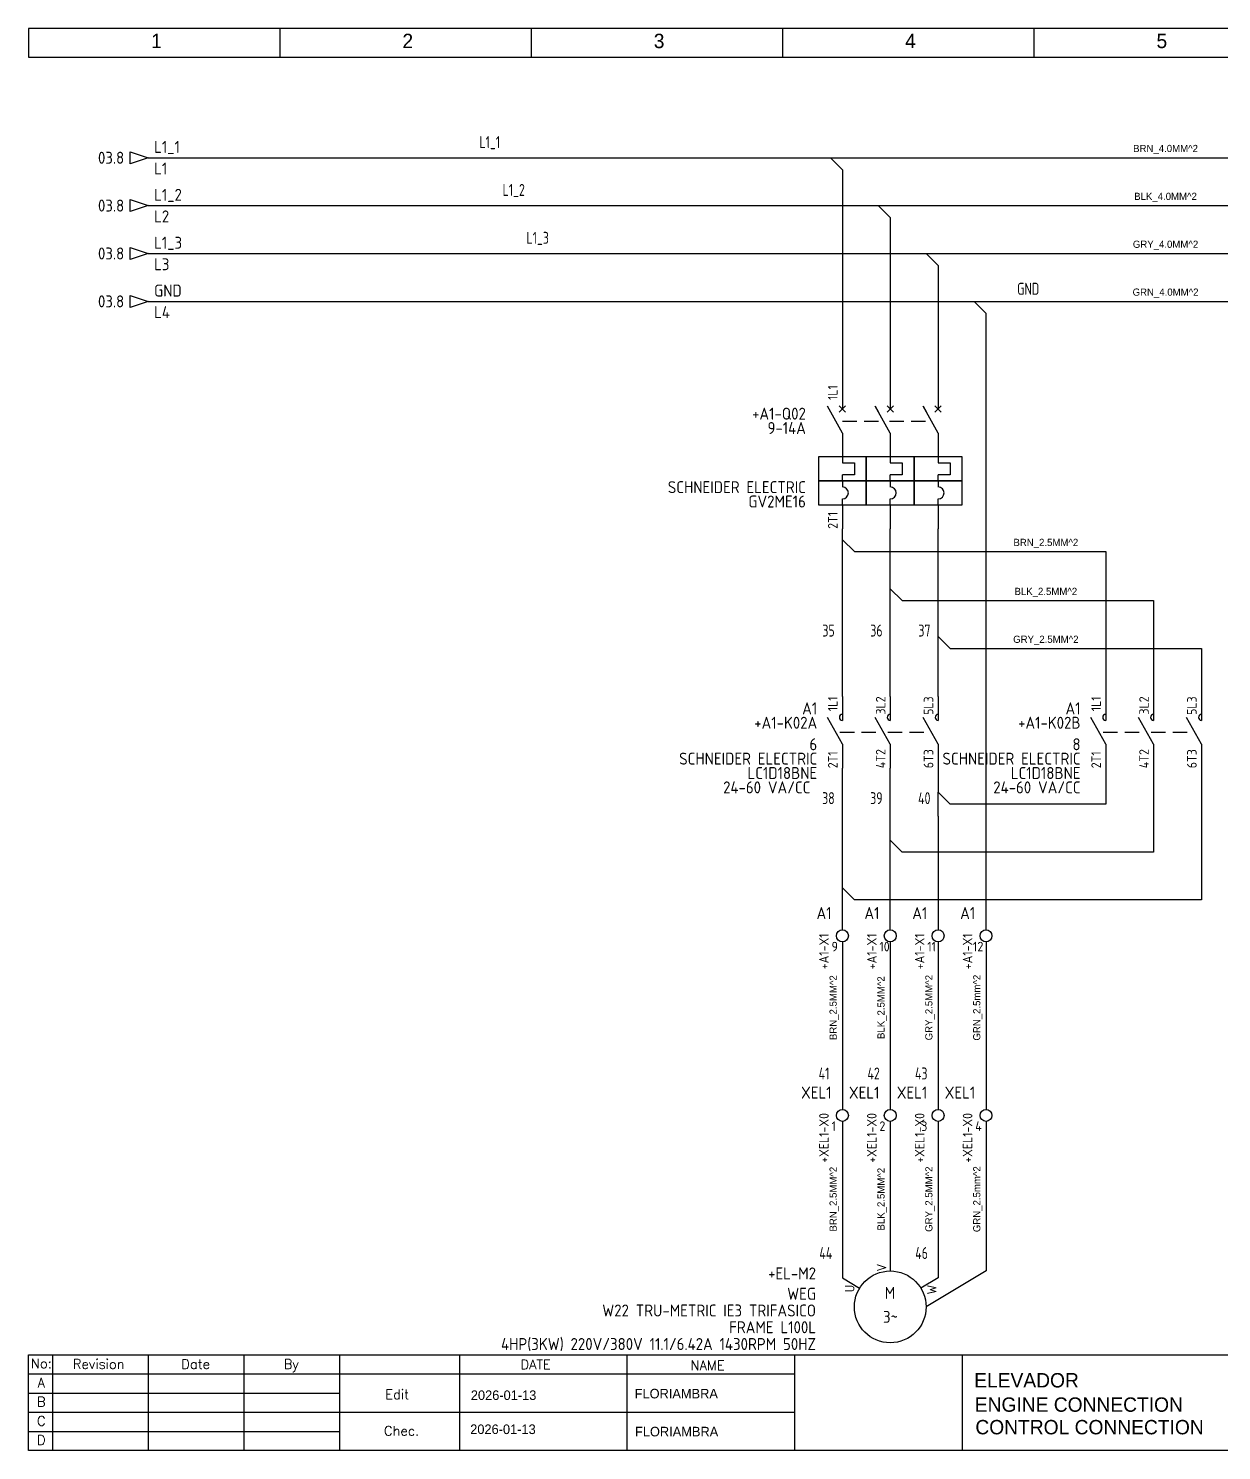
# Model space of a CAD drawing. Header units: millimetres. Extents: x 0 to 420, y 0 to 297.
# Drawn here: x 0 to 249.2, y 0 to 297 of the extents above; entities that cross this region are included whole.
import ezdxf
from ezdxf.enums import TextEntityAlignment as Align

# ---------------------------------------------------------------- set-up
doc = ezdxf.new("R2010")
doc.units = ezdxf.units.MM
doc.header["$LTSCALE"] = 6
doc.linetypes.add('DASHED', pattern=[0.75, 0.5, -0.25])
for name, color, linetype in [('025', 1, 'Continuous'), ('05', 6, 'Continuous'), ('BLK_2.5mm^2', 7, 'Continuous'), ('BLK_4.0mm^2', 7, 'Continuous'), ('BRN_2.5mm^2', 36, 'Continuous'), ('BRN_4.0mm^2', 42, 'Continuous'), ('DESC', 1, 'Continuous'), ('DESCCHILD', 20, 'Continuous'), ('GRN_2.5mm^2', 3, 'Continuous'), ('GRN_4.0mm^2', 3, 'Continuous'), ('GRY_2.5mm^2', 9, 'Continuous'), ('GRY_4.0mm^2', 9, 'Continuous'), ('LINK', 9, 'DASHED'), ('LOC', 8, 'Continuous'), ('MISC', 2, 'Continuous'), ('SYMS', 7, 'Continuous'), ('TAGS', 51, 'Continuous'), ('TERMS', 4, 'Continuous'), ('WIRENO', 70, 'Continuous'), ('WIREREF_DEST', 61, 'Continuous'), ('XREF', 7, 'Continuous'), ('XREFCHILD', 134, 'Continuous')]:
    doc.layers.add(name, color=color, linetype=linetype)
doc.styles.add('WD', font='romans.shx')
doc.styles.add('WD_IEC', font='ISOCP2.shx', dxfattribs={"width": 0.9, "height": 4})

# ---------------------------------------------------------------- blocks, each defined once
blk = doc.blocks.new('IEC_tblock_a3_floriambra')
at = {"layer": '05'}
for p, q in [((-840, 0), (-840, 20)), ((-840, 0), (-840, 20)), ((-840, 20), (-420, 20)), ((-835, 20), (-835, 0)), ((-815, 20), (-815, 0)), ((-795, 20), (-795, 0)), ((-775, 20), (-775, 0)), ((-750, 20), (-750, 0)), ((-715, 20), (-715, 0)), ((-680, 20), (-680, 0)), ((-645, 20), (-645, 0)), ((-545, 20), (-545, 0)), ((-420, 20), (-445, 20)), ((-445, 20), (-445, 0)), ((-445, 20), (-445, 15)), ((-420, 20), (-420, 0)), ((-840, 16), (-775, 16)), ((-775, 16), (-680, 16)), ((-445, 15), (-420, 15)), ((-840, 12), (-775, 12)), ((-545, 10), (-445, 10)), ((-495, 10), (-495, 0)), ((-445, 10), (-420, 10)), ((-840, 8), (-775, 8)), ((-775, 8), (-680, 8)), ((-840, 4), (-775, 4)), ((-445, 5), (-420, 5)), ((-420, 5), (-432.5, 5)), ((-432.5, 5), (-432.5, 0)), ((-420, 0), (-840, 0))]:
    blk.add_line(p, q, dxfattribs=at)
at = {"flags": 4}
for tag, p, height in [('SCALA', (-432.21, 16.54), 1.5), ('DESCRIPT_PROYECT', (-642.46, 13.18), 3), ('CODIGO_PROYECT', (-542.84, 14.13), 2), ('FECHA_CREA', (-747.6, 10.56), 2), ('AUTHOR', (-713.38, 10.89), 2), ('INSTALACION', (-441.74, 11.01), 2), ('DESCRIPCION_1', (-642.34, 8.1), 3), ('DESCRIPCION_2', (-642.22, 3.39), 3), ('LOCALIZACION', (-441.61, 6.6), 2), ('FECHA_EDIT', (-747.73, 3.45), 2), ('REVISADO', (-713.31, 2.96), 2), ('ARCHIVO', (-542.76, 1.55), 2), ('COMENTARIO', (-492.87, 1.14), 2), ('PAG', (-429.4, 1.2), 2)]:
    blk.add_attdef(tag, p, '', height=height, dxfattribs=at)
at = {"layer": '025', "style": 'WD'}
for s, p in [('No:', (-837.31, 17.19)), ('Revision', (-825.33, 17.07)), ('Date', (-805.08, 17.05)), ('By', (-785.09, 17.06)), ('NAME', (-698.14, 16.82)), ('SCALE', (-439.33, 16.45)), ('A', (-837.31, 13.19)), ('B', (-837.31, 9.19)), ('C', (-837.31, 5.19)), ('D', (-837.31, 1.19))]:
    blk.add_text(s, height=2, dxfattribs=at).set_placement(p, align=Align.CENTER)
for s, p in [('DATE', (-737.24, 16.98)), ('Edit', (-765.46, 10.72)), ('Chec.', (-765.74, 3.12)), ('SHEETS', (-444.15, 1.23))]:
    blk.add_text(s, height=2, dxfattribs=at).set_placement(p)
blk = doc.blocks.new('VCB11Q9')
for p, q in [((0, 7.5), (0, 2.5)), ((0, -2.5), (-3.12, 3.12)), ((-3.12, 3.12), (-2.52, 2.03)), ((-0.66, 1.84), (0.66, 3.16)), ((-0.66, 3.16), (0.66, 1.84)), ((0, -2.5), (0, -7.5)), ((0, -7.5), (0, -8.75)), ((0, -8.75), (2.5, -8.75)), ((2.5, -8.75), (2.5, -11.25)), ((0, -12.5), (0, -11.25)), ((2.5, -11.25), (0, -11.25)), ((0, -12.5), (0, -13.75)), ((0, -17.5), (0, -16.25)), ((0, -17.5), (0, -22.5))]:
    blk.add_line(p, q)
for points in [[(-5, -7.5), (-5, -12.5), (5, -12.5), (5, -7.5)], [(-5, -12.5), (-5, -17.5), (5, -17.5), (5, -12.5)]]:
    blk.add_lwpolyline(points, close=True)
blk.add_arc((0, -15), 1.25, 270, 90)
at = {"style": 'WD_IEC'}
for tag, p in [('INST', (-7.62, 6.3)), ('LOC', (-7.62, 3.3)), ('TAG1', (-7.62, 0.3)), ('RATING1', (-7.62, -2.7)), ('DESC1', (-7.62, -15.05)), ('DESC2', (-7.62, -18.05)), ('DESC3', (-7.62, -21.05))]:
    blk.add_attdef(tag, text='', height=2.5, dxfattribs=at).set_placement(p, align=Align.RIGHT)
blk.add_attdef('TERM01', text='', height=2, rotation=90, dxfattribs=at).set_placement((-1, 7.5), align=Align.RIGHT)
at = {"style": 'WD_IEC', "flags": 1}
for tag, p, height in [('X2TERM01', (0, 7.5), 0.32), ('X4LINK', (-2.15, 0), 0.32), ('X1LINK', (0.02, 0), 0.32), ('CONTACT', (-5.15, -7.55), 1), ('COMMON', (-3.9, -8.8), 1), ('ASSYCODE', (0.69, -18.77), 1), ('FAMILY', (0.69, -20.27), 1), ('CATDESC', (0.69, -21.77), 1), ('X8TERM02', (0, -22.5), 0.32)]:
    blk.add_attdef(tag, p, '', height=height, dxfattribs=at)
at = {"style": 'WD_IEC', "flags": 9}
for tag, p in [('MFG', (7.81, 5.44)), ('CAT', (7.81, 2.94))]:
    blk.add_attdef(tag, text='', height=1.5, dxfattribs=at).set_placement(p, align=Align.RIGHT)
at = {"lineweight": 15, "style": 'WD_IEC'}
blk.add_attdef('XREF', text='', height=2.5, dxfattribs=at).set_placement((-7.62, -12.05), align=Align.RIGHT)
at = {"style": 'WD_IEC'}
blk.add_attdef('TERM02', (-1, -22.5), '', height=2, rotation=90, dxfattribs=at)
blk = doc.blocks.new('VCB21Q9')
for p, q in [((0, 7.5), (0, 2.5)), ((0, -2.5), (-3.12, 3.12)), ((-3.12, 3.12), (-2.52, 2.03)), ((-0.66, 1.84), (0.66, 3.16)), ((-0.66, 3.16), (0.66, 1.84)), ((0, -2.5), (0, -7.5)), ((0, -7.5), (0, -8.75)), ((0, -8.75), (2.5, -8.75)), ((2.5, -8.75), (2.5, -11.25)), ((0, -12.5), (0, -11.25)), ((2.5, -11.25), (0, -11.25)), ((0, -12.5), (0, -13.75)), ((0, -17.5), (0, -16.25)), ((0, -17.5), (0, -22.5))]:
    blk.add_line(p, q)
for points in [[(-5, -7.5), (-5, -12.5), (5, -12.5), (5, -7.5)], [(-5, -12.5), (-5, -17.5), (5, -17.5), (5, -12.5)]]:
    blk.add_lwpolyline(points, close=True)
blk.add_arc((0, -15), 1.25, 270, 90)
at = {"style": 'WD_IEC'}
for tag, p in [('INST', (-5.27, 9.9)), ('LOC', (-5.27, 6.9)), ('TAG2', (-5.27, 3.9)), ('DESC1', (-8.42, -12.55)), ('DESC2', (-8.42, -15.55)), ('DESC3', (-8.42, -18.55))]:
    blk.add_attdef(tag, text='', height=2.5, dxfattribs=at).set_placement(p, align=Align.RIGHT)
blk.add_attdef('TERM01', text='', height=2, rotation=90, dxfattribs=at).set_placement((-1, 7.5), align=Align.RIGHT)
at = {"style": 'WD_IEC', "flags": 1}
for tag, p, height in [('X2TERM01', (0, 7.5), 0.32), ('X4LINK', (-2.15, 0), 0.32), ('X1LINK', (-0.13, 0), 0.32), ('CONTACT', (-5.15, -7.55), 1), ('FAMILY', (0.69, -20.27), 1), ('X8TERM02', (0, -22.5), 0.32)]:
    blk.add_attdef(tag, p, '', height=height, dxfattribs=at)
at = {"lineweight": 15, "style": 'WD_IEC'}
blk.add_attdef('XREF', text='', height=2.5, dxfattribs=at).set_placement((-8.42, -6.55), align=Align.RIGHT)
at = {"style": 'WD_IEC', "flags": 1}
blk.add_attdef('RATING1', text='', height=2.5, dxfattribs=at).set_placement((-8.42, -9.55), align=Align.RIGHT)
at = {"style": 'WD_IEC'}
blk.add_attdef('TERM02', (-1, -22.5), '', height=2, rotation=90, dxfattribs=at)
blk = doc.blocks.new('HT0_418')
for p, q in [((-2.5, 0), (2.5, 0)), ((0, -2.5), (-2.5, 0))]:
    blk.add_line(p, q)
at = {"style": 'WD_IEC', "flags": 1}
for tag, p in [('X4TERM01', (-2.5, 0)), ('X1TERM01', (2.5, 0)), ('WDWSEQ', (-2.63, -0.91)), ('X8TERM01', (0, -2.5))]:
    blk.add_attdef(tag, p, '', height=0.4, dxfattribs=at)
blk = doc.blocks.new('VMS21P')
for p, q in [((0, 7.5), (0, 2.5)), ((0, -2.5), (-3.12, 3.12)), ((0, -2.5), (0, -7.5))]:
    blk.add_line(p, q)
blk.add_arc((0, 3.12), 0.625, 90, 270)
at = {"style": 'WD_IEC'}
for tag, p in [('INST', (-5.25, 6.75)), ('LOC', (-5.25, 3.75)), ('TAG2', (-5.25, 0.75)), ('XREF', (-5.25, -3.75)), ('DESC1', (-5.25, -6.75)), ('DESC2', (-5.25, -9.75)), ('DESC3', (-5.25, -12.75))]:
    blk.add_attdef(tag, text='', height=2.5, dxfattribs=at).set_placement(p, align=Align.RIGHT)
blk.add_attdef('TERM01', text='', height=2, rotation=90, dxfattribs=at).set_placement((-1, 7.5), align=Align.RIGHT)
at = {"style": 'WD_IEC', "flags": 1}
for tag, p, height in [('X2TERM01', (0, 7.5), 0.32), ('X4LINK', (-2.91, 0), 0.32), ('X1LINK', (-0.5, 0), 0.32), ('CONTACT', (4, -3.5), 1), ('FAMILY', (4, -5), 1), ('X8TERM02', (0, -7.5), 0.32)]:
    blk.add_attdef(tag, p, '', height=height, dxfattribs=at)
at = {"style": 'WD_IEC'}
blk.add_attdef('TERM02', (-1, -7.5), '', height=2, rotation=90, dxfattribs=at)
blk = doc.blocks.new('HT0_281')
for p in [(0, -2.5), (2.5, 0)]:
    blk.add_line(p, (0, 2.5))
at = {"style": 'WD_IEC', "flags": 1}
for tag, p in [('X2TERM01', (0, 2.5)), ('WDWSEQ', (1.92, 1.22)), ('X1TERM01', (2.5, 0)), ('X8TERM01', (0, -2.5))]:
    blk.add_attdef(tag, p, '', height=0.4, dxfattribs=at)
blk = doc.blocks.new('VT0002')
blk.add_circle((0, 0), 1.25)
at = {"style": 'WD_IEC'}
for tag, p in [('INST', (-2.25, 6.5)), ('LOC', (-2.25, 3.5)), ('DESC1', (-2.25, -6.25)), ('DESC2', (-2.25, -9.25)), ('DESC3', (-2.25, -12.25))]:
    blk.add_attdef(tag, text='', height=2.5, dxfattribs=at).set_placement(p, align=Align.RIGHT)
at = {"style": 'WD_IEC', "flags": 1}
for tag, p, height in [('ASSYCODE', (2.75, 10.75), 1), ('CATDESC', (2.75, 9.25), 1), ('MFG', (2.75, 7.25), 1.5), ('CAT', (2.75, 4.75), 1.5), ('X4PIN01', (-1.25, 1), 0.25), ('X4TERM01', (-1.25, 0), 0.25), ('X4TERMDESC01', (-1.25, 0.5), 0.4), ('STRIPSEQ', (0, 0), 0.025), ('X2PIN01', (0, 2.25), 0.25), ('X2TERM01', (0, 1.25), 0.25), ('X8PIN01', (0, -0.25), 0.25), ('X2TERMDESC01', (0, 1.75), 0.4), ('X1PIN01', (1.25, 1), 0.25), ('X1TERM01', (1.25, 0), 0.25), ('X1TERMDESC01', (1.25, 0.5), 0.4), ('LINKTERM', (0, -0.04), 0.025), ('X8TERM01', (0, -1.25), 0.25), ('X8TERMDESC01', (0, -0.75), 0.4)]:
    blk.add_attdef(tag, p, '', height=height, dxfattribs=at)
at = {"style": 'WD_IEC', "flags": 8}
for tag, height, p in [('TAGSTRIP', 2.5, (-2.25, 0.5)), ('TERM01', 2, (-2.25, -3.25))]:
    blk.add_attdef(tag, text='', height=height, dxfattribs=at).set_placement(p, align=Align.RIGHT)
blk = doc.blocks.new('WD_WNV')
at = {"linetype": 'Continuous', "style": 'WD_IEC', "width": 0.8}
blk.add_attdef('WIRENO', text='', height=2.5, dxfattribs=at).set_placement((-1.6, 0), align=Align.MIDDLE_RIGHT)
at = {"style": 'WD_IEC', "flags": 1}
for tag, p in [('W08USER', (-1, 0.375)), ('W04USER', (-1, 0.875)), ('W05USER', (-1, 0.75)), ('W09USER', (-1, 0.25)), ('W03USER', (-1, 1)), ('W06USER', (-1, 0.625)), ('W07USER', (-1, 0.5)), ('W02USER', (-1, 1.125)), ('W01USER', (-1, 1.25)), ('W10USER', (-1, 0.125))]:
    blk.add_attdef(tag, text='', height=0.08, dxfattribs=at).set_placement(p, align=Align.CENTER)
blk = doc.blocks.new('VMO14')
blk.add_line((20, 7.5), (7.5, 0))
blk.add_circle((0, 0), 7.5)
at = {"style": 'WD_IEC'}
for tag, p in [('INST', (-15.5, 12.75)), ('LOC', (-15.5, 9.25)), ('TAG1', (-15.5, 5.75)), ('DESC1', (-15.5, 1.5)), ('DESC2', (-15.5, -2)), ('DESC3', (-15.5, -5.5)), ('RATING1', (-15.5, -9)), ('RATING2', (-15.5, -12.5)), ('RATING3', (-15.5, -16))]:
    blk.add_attdef(tag, text='', height=2.5, dxfattribs=at).set_placement(p, align=Align.RIGHT)
blk.add_attdef('TERM02', (-0.81, 7.4), '', height=2, rotation=90, dxfattribs=at)
for tag, p in [('TERM04', (19, 10)), ('TERM01', (-7.47, 4.61)), ('TERM03', (9.66, 4.61))]:
    blk.add_attdef(tag, text='', height=2, rotation=90, dxfattribs=at).set_placement(p, align=Align.RIGHT)
at = {"style": 'WD_IEC', "flags": 1}
for tag, p, height in [('MFG', (22.75, 9), 1.5), ('X2TERM02', (0, 7.5), 0.32), ('X2TERM04', (20, 7.5), 0.32), ('CAT', (22.75, 6.5), 1.5), ('X0TERM01', (-6.4, 3.9), 0.32), ('X0TERM03', (6.4, 3.9), 0.32), ('X4LINK', (-7.5, 0), 0.32), ('X1LINK', (7.5, 0), 0.32), ('ASSYCODE', (1, -9), 1), ('FAMILY', (1, -10.5), 1), ('CATDESC', (1, -12), 1)]:
    blk.add_attdef(tag, p, '', height=height, dxfattribs=at)
at = {"style": 'WD_IEC'}
for tag, p in [('M', (-0.06, 1.67)), ('3~', (0.05, -3.33))]:
    blk.add_attdef(tag, text='', height=2.5, dxfattribs=at).set_placement(p, align=Align.CENTER)
at = {"lineweight": 15, "style": 'WD_IEC'}
blk.add_attdef('XREF', text='', height=2.5, dxfattribs=at).set_placement((-15.5, -19.5), align=Align.RIGHT)
blk = doc.blocks.new('WD_WNH')
at = {"linetype": 'Continuous', "style": 'WD_IEC', "width": 0.8}
blk.add_attdef('WIRENO', text='', height=2.5, dxfattribs=at).set_placement((0, 0.75), align=Align.CENTER)
at = {"style": 'WD_IEC', "flags": 1}
for tag, p in [('W08USER', (0, 0.375)), ('W04USER', (0, 0.875)), ('W05USER', (0, 0.75)), ('W09USER', (0, 0.25)), ('W03USER', (0, 1)), ('W06USER', (0, 0.625)), ('W07USER', (0, 0.5)), ('W02USER', (0, 1.125)), ('W01USER', (0, 1.25)), ('W10USER', (0, 0.125))]:
    blk.add_attdef(tag, text='', height=0.08, dxfattribs=at).set_placement(p, align=Align.CENTER)
blk = doc.blocks.new('HA1D3')
blk.add_lwpolyline([(0, 0), (-3.75, -1.25), (-3.75, 1.25)], close=True)
at = {"style": 'WD_IEC'}
for tag, p, height, flags in [('WIRENO', (1.25, 1), 2.5, 8), ('X1TERM01', (0, 0), 0.32, 1)]:
    blk.add_attdef(tag, p, '', height=height, dxfattribs=dict(at, flags=flags))
blk.add_attdef('XREF', text='', height=2.5, dxfattribs=at).set_placement((-5, 0), align=Align.MIDDLE_RIGHT)
at = {"style": 'WD_IEC', "flags": 1}
blk.add_attdef('SIGCODE', text='', height=1, dxfattribs=at).set_placement((-2.5, 1.8), align=Align.RIGHT)
at = {"style": 'WD_IEC'}
blk.add_attdef('DESC1', text='', height=2.5, dxfattribs=at).set_placement((1.25, -1), align=Align.TOP_LEFT)

msp = doc.modelspace()

# ---------------------------------------------------------------- linework, layer by layer
at = {"layer": '05'}
for p, q in [((0, 297), (0, 291)), ((420, 297), (0, 297)), ((52.5, 297), (52.5, 291)), ((105, 297), (105, 291)), ((157.5, 297), (157.5, 291)), ((210, 297), (210, 291)), ((0, 291), (420, 291))]:
    msp.add_line(p, q, dxfattribs=at)
at = {"layer": 'BLK_2.5mm^2'}
for p, q in [((180, 180), (180, 192.5)), ((182.5, 177.5), (235, 177.5)), ((235, 177.5), (235, 157.5)), ((180, 157.5), (180, 175)), ((180, 127.5), (180, 142.5)), ((235, 142.5), (235, 125)), ((235, 125), (182.5, 125)), ((180, 108.75), (180, 122.5)), ((180, 106.25), (180, 71.25)), ((180, 85.62), (180, 85.62)), ((180, 68.75), (180, 37.5))]:
    msp.add_line(p, q, dxfattribs=at)
at = {"layer": 'BLK_4.0mm^2'}
for p, q in [((25, 260), (177.5, 260)), ((182.5, 260), (392.5, 260)), ((180, 257.5), (180, 222.5))]:
    msp.add_line(p, q, dxfattribs=at)
at = {"layer": 'BRN_2.5mm^2'}
for p, q in [((170, 190.23), (170, 192.5)), ((172.5, 187.73), (225, 187.73)), ((225, 187.73), (225, 157.5)), ((170, 157.5), (170, 185.23)), ((170, 117.5), (170, 142.5)), ((245, 142.5), (245, 115)), ((245, 115), (172.5, 115)), ((170, 108.75), (170, 112.5)), ((170, 106.25), (170, 85.62)), ((170, 85.62), (170, 71.25)), ((170, 68.75), (170, 36.1)), ((170, 36.1), (173.6, 33.9))]:
    msp.add_line(p, q, dxfattribs=at)
at = {"layer": 'BRN_4.0mm^2'}
for p, q in [((25, 270), (167.5, 270)), ((170, 267.5), (170, 222.5)), ((172.5, 270), (392.5, 270))]:
    msp.add_line(p, q, dxfattribs=at)
at = {"layer": 'GRN_2.5mm^2'}
for p, q in [((200, 106.25), (200, 71.25)), ((200, 68.75), (200, 37.5))]:
    msp.add_line(p, q, dxfattribs=at)
at = {"layer": 'GRN_4.0mm^2'}
for p, q in [((25, 240), (197.5, 240)), ((202.5, 240), (392.5, 240)), ((200, 108.75), (200, 237.5))]:
    msp.add_line(p, q, dxfattribs=at)
at = {"layer": 'GRY_2.5mm^2'}
for p, q in [((190, 170), (190, 192.5)), ((192.5, 167.5), (245, 167.5)), ((245, 167.5), (245, 157.5)), ((190, 157.5), (190, 165)), ((190, 142.6), (190, 137.5)), ((225, 142.5), (225, 135)), ((225, 135), (192.5, 135)), ((190, 132.5), (190, 108.75)), ((190, 106.25), (190, 71.25)), ((190, 85.62), (190, 85.62)), ((190, 68.75), (190, 36.1)), ((190, 36.1), (186.4, 33.9))]:
    msp.add_line(p, q, dxfattribs=at)
at = {"layer": 'GRY_4.0mm^2'}
for p, q in [((25, 250), (187.5, 250)), ((192.5, 250), (392.5, 250)), ((190, 247.5), (190, 222.5))]:
    msp.add_line(p, q, dxfattribs=at)
at = {"layer": 'LINK'}
for points in [[(170.02, 215), (177.85, 215)], [(179.87, 215), (187.85, 215)], [(169.5, 150), (177.09, 150)], [(179.5, 150), (187.09, 150)], [(224.5, 150), (232.09, 150)], [(234.5, 150), (242.09, 150)]]:
    msp.add_lwpolyline(points, dxfattribs=at)

# ---------------------------------------------------------------- block references
ref = msp.add_blockref('IEC_tblock_a3_floriambra', (840, 0))
ref.add_attrib('FECHA_EDIT', '2026-01-13', (92.27, 3.45), dxfattribs={"height": 2})
ref.add_attrib('FECHA_CREA', '2026-01-13', (92.4, 10.56), dxfattribs={"height": 2})
ref.add_attrib('REVISADO', 'FLORIAMBRA', (126.69, 2.96), dxfattribs={"height": 2})
ref.add_attrib('AUTHOR', 'FLORIAMBRA', (126.62, 10.89), dxfattribs={"height": 2})
ref.add_attrib('DESCRIPCION_2', 'CONTROL CONNECTION', (197.78, 3.39), dxfattribs={"height": 3})
ref.add_attrib('DESCRIPCION_1', 'ENGINE CONNECTION', (197.66, 8.1), dxfattribs={"height": 3})
ref.add_attrib('DESCRIPT_PROYECT', 'ELEVADOR', (197.54, 13.18), dxfattribs={"height": 3})
ref.add_attrib('CODIGO_PROYECT', 'FA001', (297.16, 14.13), dxfattribs={"height": 2})
ref.add_attrib('ARCHIVO', '04-ELEVADOR', (297.24, 1.55), dxfattribs={"height": 2})
ref.add_attrib('COMENTARIO', '----', (347.13, 1.14), dxfattribs={"height": 2})
ref.add_attrib('PAG', '04', (410.6, 1.2), dxfattribs={"height": 2})
ref.add_attrib('SCALA', '1:1', (407.79, 16.54), dxfattribs={"height": 1.5})
at = {"layer": 'BLK_2.5mm^2'}
for p in [(180, 177.5), (180, 125)]:
    msp.add_blockref('HT0_281', p, dxfattribs=at)
at = {"layer": 'BLK_4.0mm^2'}
msp.add_blockref('HT0_418', (180, 260), dxfattribs=at)
at = {"layer": 'BRN_2.5mm^2'}
for p in [(170, 187.73), (170, 115)]:
    msp.add_blockref('HT0_281', p, dxfattribs=at)
at = {"layer": 'BRN_4.0mm^2'}
msp.add_blockref('HT0_418', (170, 270), dxfattribs=at)
at = {"layer": 'GRN_4.0mm^2'}
msp.add_blockref('HT0_418', (200, 240), dxfattribs=at)
at = {"layer": 'GRY_2.5mm^2'}
for p in [(190, 167.5), (190, 135)]:
    msp.add_blockref('HT0_281', p, dxfattribs=at)
at = {"layer": 'GRY_4.0mm^2'}
msp.add_blockref('HT0_418', (190, 250), dxfattribs=at)
at = {"layer": 'SYMS'}
ref = msp.add_blockref('HA1D3', (25, 270), dxfattribs=at)
ref.add_attrib('XREF', '03.8', dxfattribs={"layer": 'XREF', "height": 2.5, "style": 'WD_IEC'}).set_placement((20, 270), align=Align.MIDDLE_RIGHT)
ref.add_attrib('DESC1', 'L1', dxfattribs={"layer": 'DESC', "height": 2.5, "style": 'WD_IEC'}).set_placement((26.25, 269), align=Align.TOP_LEFT)
ref.add_attrib('WIRENO', 'L1_1', (26.25, 271), dxfattribs={"layer": 'WIREREF_DEST', "height": 2.5, "style": 'WD_IEC', "flags": 8})
ref = msp.add_blockref('HA1D3', (25, 260), dxfattribs=at)
ref.add_attrib('XREF', '03.8', dxfattribs={"layer": 'XREF', "height": 2.5, "style": 'WD_IEC'}).set_placement((20, 260), align=Align.MIDDLE_RIGHT)
ref.add_attrib('DESC1', 'L2', dxfattribs={"layer": 'DESC', "height": 2.5, "style": 'WD_IEC'}).set_placement((26.25, 259), align=Align.TOP_LEFT)
ref.add_attrib('WIRENO', 'L1_2', (26.25, 261), dxfattribs={"layer": 'WIREREF_DEST', "height": 2.5, "style": 'WD_IEC', "flags": 8})
ref = msp.add_blockref('HA1D3', (25, 250), dxfattribs=at)
ref.add_attrib('XREF', '03.8', dxfattribs={"layer": 'XREF', "height": 2.5, "style": 'WD_IEC'}).set_placement((20, 250), align=Align.MIDDLE_RIGHT)
ref.add_attrib('DESC1', 'L3', dxfattribs={"layer": 'DESC', "height": 2.5, "style": 'WD_IEC'}).set_placement((26.25, 249), align=Align.TOP_LEFT)
ref.add_attrib('WIRENO', 'L1_3', (26.25, 251), dxfattribs={"layer": 'WIREREF_DEST', "height": 2.5, "style": 'WD_IEC', "flags": 8})
ref = msp.add_blockref('HA1D3', (25, 240), dxfattribs=at)
ref.add_attrib('XREF', '03.8', dxfattribs={"layer": 'XREF', "height": 2.5, "style": 'WD_IEC'}).set_placement((20, 240), align=Align.MIDDLE_RIGHT)
ref.add_attrib('DESC1', 'L4', dxfattribs={"layer": 'DESC', "height": 2.5, "style": 'WD_IEC'}).set_placement((26.25, 239), align=Align.TOP_LEFT)
ref.add_attrib('WIRENO', 'GND', (26.25, 241), dxfattribs={"layer": 'WIREREF_DEST', "height": 2.5, "style": 'WD_IEC', "flags": 8})
ref = msp.add_blockref('VCB11Q9', (170, 215), dxfattribs=at)
ref.add_attrib('RATING1', '9-14A', dxfattribs={"layer": 'MISC', "height": 2.5, "style": 'WD_IEC'}).set_placement((162.38, 212.3), align=Align.RIGHT)
ref.add_attrib('TAG1', '+A1-Q02', dxfattribs={"layer": 'TAGS', "height": 2.5, "style": 'WD_IEC'}).set_placement((162.38, 215.3), align=Align.RIGHT)
ref.add_attrib('DESC1', 'SCHNEIDER ELECTRIC', dxfattribs={"layer": 'DESC', "height": 2.5, "style": 'WD_IEC'}).set_placement((162.38, 199.95), align=Align.RIGHT)
ref.add_attrib('DESC2', 'GV2ME16', dxfattribs={"layer": 'DESC', "height": 2.5, "style": 'WD_IEC'}).set_placement((162.38, 196.95), align=Align.RIGHT)
ref.add_attrib('TERM01', '1L1', dxfattribs={"layer": 'TERMS', "height": 2, "rotation": 90, "style": 'WD_IEC'}).set_placement((169, 222.5), align=Align.RIGHT)
ref.add_attrib('TERM02', '2T1', (169, 192.5), dxfattribs={"layer": 'TERMS', "height": 2, "rotation": 90, "style": 'WD_IEC'})
for p in [(180, 215), (190, 215)]:
    msp.add_blockref('VCB21Q9', p, dxfattribs=at)
ref = msp.add_blockref('VMS21P', (170, 150), dxfattribs=at)
ref.add_attrib('TERM02', '2T1', (169, 142.5), dxfattribs={"layer": 'TERMS', "height": 2, "rotation": 90, "style": 'WD_IEC'})
ref.add_attrib('TERM01', '1L1', dxfattribs={"layer": 'TERMS', "height": 2, "rotation": 90, "style": 'WD_IEC'}).set_placement((169, 157.5), align=Align.RIGHT)
ref.add_attrib('XREF', '6', dxfattribs={"layer": 'XREFCHILD', "height": 2.5, "style": 'WD_IEC'}).set_placement((164.75, 146.25), align=Align.RIGHT)
ref.add_attrib('DESC3', '24-60 VA/CC ', dxfattribs={"layer": 'DESCCHILD', "height": 2.5, "style": 'WD_IEC'}).set_placement((164.75, 137.25), align=Align.RIGHT)
ref.add_attrib('DESC2', 'LC1D18BNE', dxfattribs={"layer": 'DESCCHILD', "height": 2.5, "style": 'WD_IEC'}).set_placement((164.75, 140.25), align=Align.RIGHT)
ref.add_attrib('DESC1', 'SCHNEIDER ELECTRIC', dxfattribs={"layer": 'DESCCHILD', "height": 2.5, "style": 'WD_IEC'}).set_placement((164.75, 143.25), align=Align.RIGHT)
ref.add_attrib('LOC', 'A1', dxfattribs={"layer": 'LOC', "height": 2.5, "style": 'WD_IEC'}).set_placement((164.75, 153.75), align=Align.RIGHT)
ref.add_attrib('TAG2', '+A1-K02A', dxfattribs={"layer": 'TAGS', "height": 2.5, "style": 'WD_IEC'}).set_placement((164.75, 150.75), align=Align.RIGHT)
ref = msp.add_blockref('VMS21P', (180, 150), dxfattribs=at)
ref.add_attrib('TERM02', '4T2', (179, 142.5), dxfattribs={"layer": 'TERMS', "height": 2, "rotation": 90, "style": 'WD_IEC'})
ref.add_attrib('TERM01', '3L2', dxfattribs={"layer": 'TERMS', "height": 2, "rotation": 90, "style": 'WD_IEC'}).set_placement((179, 157.5), align=Align.RIGHT)
ref = msp.add_blockref('VMS21P', (190, 150), dxfattribs=at)
ref.add_attrib('TERM02', '6T3', (189, 142.5), dxfattribs={"layer": 'TERMS', "height": 2, "rotation": 90, "style": 'WD_IEC'})
ref.add_attrib('TERM01', '5L3', dxfattribs={"layer": 'TERMS', "height": 2, "rotation": 90, "style": 'WD_IEC'}).set_placement((189, 157.5), align=Align.RIGHT)
ref = msp.add_blockref('VMS21P', (225, 150), dxfattribs=at)
ref.add_attrib('TERM02', '2T1', (224, 142.5), dxfattribs={"layer": 'TERMS', "height": 2, "rotation": 90, "style": 'WD_IEC'})
ref.add_attrib('TERM01', '1L1', dxfattribs={"layer": 'TERMS', "height": 2, "rotation": 90, "style": 'WD_IEC'}).set_placement((224, 157.5), align=Align.RIGHT)
ref.add_attrib('XREF', '8', dxfattribs={"layer": 'XREFCHILD', "height": 2.5, "style": 'WD_IEC'}).set_placement((219.75, 146.25), align=Align.RIGHT)
ref.add_attrib('DESC3', '24-60 VA/CC', dxfattribs={"layer": 'DESCCHILD', "height": 2.5, "style": 'WD_IEC'}).set_placement((219.75, 137.25), align=Align.RIGHT)
ref.add_attrib('DESC2', 'LC1D18BNE', dxfattribs={"layer": 'DESCCHILD', "height": 2.5, "style": 'WD_IEC'}).set_placement((219.75, 140.25), align=Align.RIGHT)
ref.add_attrib('DESC1', 'SCHNEIDER ELECTRIC', dxfattribs={"layer": 'DESCCHILD', "height": 2.5, "style": 'WD_IEC'}).set_placement((219.75, 143.25), align=Align.RIGHT)
ref.add_attrib('LOC', 'A1', dxfattribs={"layer": 'LOC', "height": 2.5, "style": 'WD_IEC'}).set_placement((219.75, 153.75), align=Align.RIGHT)
ref.add_attrib('TAG2', '+A1-K02B', dxfattribs={"layer": 'TAGS', "height": 2.5, "style": 'WD_IEC'}).set_placement((219.75, 150.75), align=Align.RIGHT)
ref = msp.add_blockref('VMS21P', (235, 150), dxfattribs=at)
ref.add_attrib('TERM02', '4T2', (234, 142.5), dxfattribs={"layer": 'TERMS', "height": 2, "rotation": 90, "style": 'WD_IEC'})
ref.add_attrib('TERM01', '3L2', dxfattribs={"layer": 'TERMS', "height": 2, "rotation": 90, "style": 'WD_IEC'}).set_placement((234, 157.5), align=Align.RIGHT)
ref = msp.add_blockref('VMS21P', (245, 150), dxfattribs=at)
ref.add_attrib('TERM02', '6T3', (244, 142.5), dxfattribs={"layer": 'TERMS', "height": 2, "rotation": 90, "style": 'WD_IEC'})
ref.add_attrib('TERM01', '5L3', dxfattribs={"layer": 'TERMS', "height": 2, "rotation": 90, "style": 'WD_IEC'}).set_placement((244, 157.5), align=Align.RIGHT)
ref = msp.add_blockref('VT0002', (170, 107.5), dxfattribs=at)
ref.add_attrib('TERM01', '9', (167.75, 104.25), dxfattribs={"layer": 'TERMS', "height": 2, "style": 'WD_IEC', "flags": 8})
ref.add_attrib('LOC', 'A1', dxfattribs={"layer": 'LOC', "height": 2.5, "style": 'WD_IEC'}).set_placement((167.75, 111), align=Align.RIGHT)
ref.add_attrib('TAGSTRIP', '+A1-X1', dxfattribs={"layer": 'TAGS', "height": 2, "rotation": 90, "style": 'WD_IEC', "flags": 8}).set_placement((167.75, 108), align=Align.BOTTOM_RIGHT)
ref = msp.add_blockref('VT0002', (180, 107.5), dxfattribs=at)
ref.add_attrib('TERM01', '10', (177.75, 104.25), dxfattribs={"layer": 'TERMS', "height": 2, "style": 'WD_IEC', "flags": 8})
ref.add_attrib('LOC', 'A1', dxfattribs={"layer": 'LOC', "height": 2.5, "style": 'WD_IEC'}).set_placement((177.75, 111), align=Align.RIGHT)
ref.add_attrib('TAGSTRIP', '+A1-X1', dxfattribs={"layer": 'TAGS', "height": 2, "rotation": 90, "style": 'WD_IEC', "flags": 8}).set_placement((177.75, 108), align=Align.BOTTOM_RIGHT)
ref = msp.add_blockref('VT0002', (190, 107.5), dxfattribs=at)
ref.add_attrib('TERM01', '11', (187.75, 104.25), dxfattribs={"layer": 'TERMS', "height": 2, "style": 'WD_IEC', "flags": 8})
ref.add_attrib('LOC', 'A1', dxfattribs={"layer": 'LOC', "height": 2.5, "style": 'WD_IEC'}).set_placement((187.75, 111), align=Align.RIGHT)
ref.add_attrib('TAGSTRIP', '+A1-X1', dxfattribs={"layer": 'TAGS', "height": 2, "rotation": 90, "style": 'WD_IEC', "flags": 8}).set_placement((187.75, 108), align=Align.BOTTOM_RIGHT)
ref = msp.add_blockref('VT0002', (200, 107.5), dxfattribs=at)
ref.add_attrib('TERM01', '12', dxfattribs={"layer": 'TERMS', "height": 2, "style": 'WD_IEC', "flags": 8}).set_placement((197.25, 104.25), (199.47, 104.25), align=Align.FIT)
ref.add_attrib('LOC', 'A1', dxfattribs={"layer": 'LOC', "height": 2.5, "style": 'WD_IEC'}).set_placement((197.75, 111), align=Align.RIGHT)
ref.add_attrib('TAGSTRIP', '+A1-X1', dxfattribs={"layer": 'TAGS', "height": 2, "rotation": 90, "style": 'WD_IEC', "flags": 8}).set_placement((197.75, 108), align=Align.BOTTOM_RIGHT)
ref = msp.add_blockref('VT0002', (170, 70), dxfattribs=at)
ref.add_attrib('TERM01', '1', (167.75, 66.75), dxfattribs={"layer": 'TERMS', "height": 2, "style": 'WD_IEC', "flags": 8})
ref.add_attrib('LOC', 'XEL1', dxfattribs={"layer": 'LOC', "height": 2.5, "style": 'WD_IEC'}).set_placement((167.75, 73.5), align=Align.RIGHT)
ref.add_attrib('TAGSTRIP', '+XEL1-X0', dxfattribs={"layer": 'TAGS', "height": 2, "rotation": 90, "style": 'WD_IEC', "flags": 8}).set_placement((167.75, 70.5), align=Align.BOTTOM_RIGHT)
ref = msp.add_blockref('VT0002', (180, 70), dxfattribs=at)
ref.add_attrib('TERM01', '2', (177.75, 66.75), dxfattribs={"layer": 'TERMS', "height": 2, "style": 'WD_IEC', "flags": 8})
ref.add_attrib('LOC', 'XEL1', dxfattribs={"layer": 'LOC', "height": 2.5, "style": 'WD_IEC'}).set_placement((177.75, 73.5), align=Align.RIGHT)
ref.add_attrib('TAGSTRIP', '+XEL1-X0', dxfattribs={"layer": 'TAGS', "height": 2, "rotation": 90, "style": 'WD_IEC', "flags": 8}).set_placement((177.75, 70.5), align=Align.BOTTOM_RIGHT)
ref = msp.add_blockref('VT0002', (190, 70), dxfattribs=at)
ref.add_attrib('TERM01', '3', dxfattribs={"layer": 'TERMS', "height": 2, "style": 'WD_IEC', "flags": 8}).set_placement((187.75, 66.75), align=Align.RIGHT)
ref.add_attrib('LOC', 'XEL1', dxfattribs={"layer": 'LOC', "height": 2.5, "style": 'WD_IEC'}).set_placement((187.75, 73.5), align=Align.RIGHT)
ref.add_attrib('TAGSTRIP', '+XEL1-X0', dxfattribs={"layer": 'TAGS', "height": 2, "rotation": 90, "style": 'WD_IEC', "flags": 8}).set_placement((187.75, 70.5), align=Align.BOTTOM_RIGHT)
ref = msp.add_blockref('VT0002', (200, 70), dxfattribs=at)
ref.add_attrib('TERM01', '4', (197.75, 66.75), dxfattribs={"layer": 'TERMS', "height": 2, "style": 'WD_IEC', "flags": 8})
ref.add_attrib('LOC', 'XEL1', dxfattribs={"layer": 'LOC', "height": 2.5, "style": 'WD_IEC'}).set_placement((197.75, 73.5), align=Align.RIGHT)
ref.add_attrib('TAGSTRIP', '+XEL1-X0', dxfattribs={"layer": 'TAGS', "height": 2, "rotation": 90, "style": 'WD_IEC', "flags": 8}).set_placement((197.75, 70.5), align=Align.BOTTOM_RIGHT)
ref = msp.add_blockref('VMO14', (180, 30), dxfattribs=at)
ref.add_attrib('M', 'M', dxfattribs={"layer": 'MISC', "height": 2.5, "style": 'WD_IEC'}).set_placement((179.94, 31.67), align=Align.CENTER)
ref.add_attrib('3~', '3~', dxfattribs={"layer": 'MISC', "height": 2.5, "style": 'WD_IEC'}).set_placement((180.05, 26.67), align=Align.CENTER)
ref.add_attrib('DESC3', 'FRAME L100L', dxfattribs={"layer": 'DESC', "height": 2.5, "style": 'WD_IEC'}).set_placement((164.5, 24.5), align=Align.RIGHT)
ref.add_attrib('DESC2', 'W22 TRU-METRIC IE3 TRIFASICO', dxfattribs={"layer": 'DESC', "height": 2.5, "style": 'WD_IEC'}).set_placement((164.5, 28), align=Align.RIGHT)
ref.add_attrib('DESC1', 'WEG', dxfattribs={"layer": 'DESC', "height": 2.5, "style": 'WD_IEC'}).set_placement((164.5, 31.5), align=Align.RIGHT)
ref.add_attrib('RATING1', '4HP(3KW) 220V/380V 11.1/6.42A 1430RPM 50HZ', dxfattribs={"layer": 'MISC', "height": 2.5, "style": 'WD_IEC'}).set_placement((164.5, 21), align=Align.RIGHT)
ref.add_attrib('TERM03', 'W', dxfattribs={"layer": 'TERMS', "height": 2, "rotation": 90, "style": 'WD_IEC'}).set_placement((189.66, 34.61), align=Align.RIGHT)
ref.add_attrib('TERM02', 'V', (179.19, 37.4), dxfattribs={"layer": 'TERMS', "height": 2, "rotation": 90, "style": 'WD_IEC'})
ref.add_attrib('TERM01', 'U', dxfattribs={"layer": 'TERMS', "height": 2, "rotation": 90, "style": 'WD_IEC'}).set_placement((172.53, 34.61), align=Align.RIGHT)
ref.add_attrib('TAG1', '+EL-M2', dxfattribs={"layer": 'TAGS', "height": 2.5, "style": 'WD_IEC'}).set_placement((164.5, 35.75), align=Align.RIGHT)
at = {"layer": 'WIRENO'}
ref = msp.add_blockref('WD_WNH', (96.25, 270), dxfattribs=at)
ref.add_attrib('WIRENO', 'L1_1', dxfattribs={"linetype": 'Continuous', "height": 2.5, "style": 'WD_IEC', "width": 0.8}).set_placement((96.36, 272.02), align=Align.CENTER)
ref = msp.add_blockref('WD_WNH', (101.25, 260), dxfattribs=at)
ref.add_attrib('WIRENO', 'L1_2', dxfattribs={"linetype": 'Continuous', "height": 2.5, "style": 'WD_IEC', "width": 0.8}).set_placement((101.36, 262.02), align=Align.CENTER)
ref = msp.add_blockref('WD_WNH', (106.25, 250), dxfattribs=at)
ref.add_attrib('WIRENO', 'L1_3', dxfattribs={"linetype": 'Continuous', "height": 2.5, "style": 'WD_IEC', "width": 0.8}).set_placement((106.36, 252.02), align=Align.CENTER)
ref = msp.add_blockref('WD_WNH', (208.75, 240), dxfattribs=at)
ref.add_attrib('WIRENO', 'GND', dxfattribs={"linetype": 'Continuous', "height": 2.5, "style": 'WD_IEC', "width": 0.8}).set_placement((208.81, 241.38), align=Align.CENTER)
ref = msp.add_blockref('WD_WNV', (170, 191.37), dxfattribs=at)
ref.add_attrib('WIRENO', '35', dxfattribs={"linetype": 'Continuous', "height": 2.5, "style": 'WD_IEC', "width": 0.8}).set_placement((168.4, 171.25), align=Align.MIDDLE_RIGHT)
ref = msp.add_blockref('WD_WNV', (180, 186.25), dxfattribs=at)
ref.add_attrib('WIRENO', '36', dxfattribs={"linetype": 'Continuous', "height": 2.5, "style": 'WD_IEC', "width": 0.8}).set_placement((178.4, 171.25), align=Align.MIDDLE_RIGHT)
ref = msp.add_blockref('WD_WNV', (190, 181.25), dxfattribs=at)
ref.add_attrib('WIRENO', '37', dxfattribs={"linetype": 'Continuous', "height": 2.5, "style": 'WD_IEC', "width": 0.8}).set_placement((188.4, 171.25), align=Align.MIDDLE_RIGHT)
ref = msp.add_blockref('WD_WNV', (170, 132.55), dxfattribs=at)
ref.add_attrib('WIRENO', '38', dxfattribs={"linetype": 'Continuous', "height": 2.5, "style": 'WD_IEC', "width": 0.8}).set_placement((168.4, 136.25), align=Align.MIDDLE_RIGHT)
ref = msp.add_blockref('WD_WNV', (180, 137.61), dxfattribs=at)
ref.add_attrib('WIRENO', '39', dxfattribs={"linetype": 'Continuous', "height": 2.5, "style": 'WD_IEC', "width": 0.8}).set_placement((178.4, 136.25), align=Align.MIDDLE_RIGHT)
ref = msp.add_blockref('WD_WNV', (190, 142.55), dxfattribs=at)
ref.add_attrib('WIRENO', '40', dxfattribs={"linetype": 'Continuous', "height": 2.5, "style": 'WD_IEC', "width": 0.8}).set_placement((188.4, 136.25), align=Align.MIDDLE_RIGHT)
ref = msp.add_blockref('WD_WNV', (170, 96.56), dxfattribs=at)
ref.add_attrib('WIRENO', '41', dxfattribs={"linetype": 'Continuous', "height": 2.5, "style": 'WD_IEC', "width": 0.8}).set_placement((167.3, 78.75), align=Align.MIDDLE_RIGHT)
ref = msp.add_blockref('WD_WNV', (180, 81.38), dxfattribs=at)
ref.add_attrib('WIRENO', '42', dxfattribs={"linetype": 'Continuous', "height": 2.5, "style": 'WD_IEC', "width": 0.8}).set_placement((177.82, 78.75), align=Align.MIDDLE_RIGHT)
ref = msp.add_blockref('WD_WNV', (190, 89.38), dxfattribs=at)
ref.add_attrib('WIRENO', '43', dxfattribs={"linetype": 'Continuous', "height": 2.5, "style": 'WD_IEC', "width": 0.8}).set_placement((187.78, 78.75), align=Align.MIDDLE_RIGHT)
ref = msp.add_blockref('WD_WNV', (170, 52.42), dxfattribs=at)
ref.add_attrib('WIRENO', '44', dxfattribs={"linetype": 'Continuous', "height": 2.5, "style": 'WD_IEC', "width": 0.8}).set_placement((167.9, 41.25), align=Align.MIDDLE_RIGHT)
ref = msp.add_blockref('WD_WNH', (188.2, 35), dxfattribs=at)
ref.add_attrib('WIRENO', '46', dxfattribs={"linetype": 'Continuous', "height": 2.5, "style": 'WD_IEC', "width": 0.8}).set_placement((186.55, 40), align=Align.CENTER)

# ---------------------------------------------------------------- texts
at = {"layer": '05', "char_height": 3, "attachment_point": 1}
for s, insert in [('1', (25.61, 295.89)), ('2', (78.11, 295.89)), ('3', (130.61, 295.89)), ('4', (183.11, 295.89)), ('5', (235.61, 295.89))]:
    msp.add_mtext_dynamic_manual_height_columns(s, width=14.5619, gutter_width=12.5, heights=[0], dxfattribs=dict(at, insert=insert))
at = {"layer": 'MISC', "char_height": 1.5, "attachment_point": 8}
for s, insert in [('\\W1;BRN_4.0MM^ 2', (237.5, 270.75)), ('\\W1;BLK_4.0MM^ 2', (237.5, 260.75)), ('\\W1;GRY_4.0MM^ 2', (237.5, 250.75)), ('\\W1;GRN_4.0MM^ 2', (237.5, 240.75)), ('\\W1;BRN_2.5MM^ 2', (212.5, 188.48)), ('\\W1;BLK_2.5MM^ 2', (212.5, 178.25)), ('\\W1;GRY_2.5MM^ 2', (212.5, 168.25))]:
    msp.add_mtext(s, dxfattribs=dict(at, insert=insert))
at = {"layer": 'MISC', "char_height": 1.5, "attachment_point": 8, "rotation": 90}
for s, insert in [('\\W1;BRN_2.5MM^ 2', (169.25, 92.5)), ('\\W1;BLK_2.5MM^ 2', (179.25, 92.5)), ('\\W1;GRY_2.5MM^ 2', (189.25, 92.5)), ('\\W1;GRN_2.5mm^ 2', (199.25, 92.5)), ('\\W1;BRN_2.5MM^ 2', (169.25, 52.5)), ('\\W1;BLK_2.5MM^ 2', (179.25, 52.5)), ('\\W1;GRY_2.5MM^ 2', (189.25, 52.5)), ('\\W1;GRN_2.5mm^ 2', (199.25, 52.5))]:
    msp.add_mtext(s, dxfattribs=dict(at, insert=insert))

doc.saveas('drawing.dxf')
